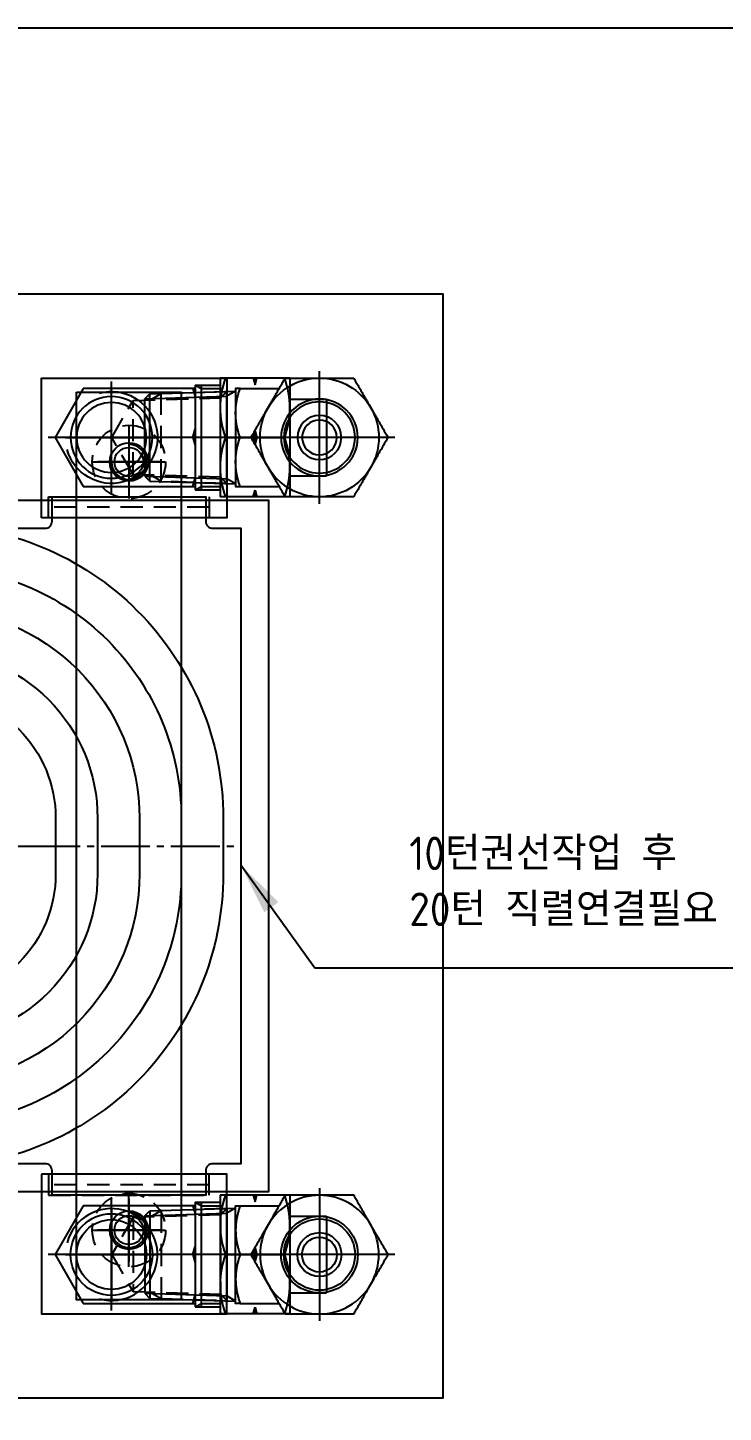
# Model space of a CAD drawing. Header units: millimetres. Extents: x 0 to 687, y 0 to 382.
# Drawn here: x 357 to 456.7, y 183.3 to 381.6 of the extents above; entities that cross this region are included whole.
import ezdxf

# ---------------------------------------------------------------- set-up
doc = ezdxf.new("R2010")
doc.units = ezdxf.units.MM
for name, pattern in [('CENTER', [50.8, 31.75, -6.35, 6.35, -6.35]), ('CENTER1', [10, 7, -1, 1, -1]), ('CENTER2', [28.575, 19.05, -3.175, 3.175, -3.175]), ('HIDDEN2', [4.7625, 3.175, -1.5875])]:
    doc.linetypes.add(name, pattern=pattern)
for name, color, linetype in [('______', 7, 'Continuous'), ('CENTER', 1, 'CENTER'), ('CL', 1, 'CENTER'), ('PV-529CA', 7, 'Continuous'), ('THIN', 3, 'Continuous'), ('가는실선', 6, 'Continuous'), ('외형선', 7, 'Continuous'), ('중심선', 3, 'CENTER2'), ('피치선', 1, 'Continuous')]:
    doc.layers.add(name, color=color, linetype=linetype)
doc.styles.get("Standard").update_dxf_attribs({"font": 'ISOCP.SHX', "bigfont": 'WHGTXT.SHX'})
doc.dimstyles.new('PS-3', dxfattribs={"dimscale": 3, "dimtxt": 3.2, "dimasz": 2.5, "dimexe": 2, "dimexo": 2.5, "dimgap": 2, "dimtad": 1, "dimtoh": 1, "dimrnd": 0.05, "dimzin": 12, "dimdsep": 46, "dimtxsty": 'Standard', "dimcen": 0, "dimclrt": 2, "dimazin": 3, "dimtfac": 1, "dimtofl": 0, "dimtmove": 0, "dimatfit": 3, "dimfxl": 0, "dimtolj": 1, "dimtzin": 0, "dimarcsym": 0})

# ---------------------------------------------------------------- blocks, each defined once
blk = doc.blocks.new('A$C3442462C')
at = {"color": 1}
blk.add_lwpolyline([(-1, 0), (-1, -20), (25.5, -20), (25.5, 0)], close=True, dxfattribs=at)
blk.add_circle((9, -11.5), 5.85)
blk.add_circle((9, -11.5), 5, dxfattribs=at)
at = {"layer": '______', "color": 2, "linetype": 'HIDDEN2'}
for p, q in [((0, 0), (0, -1.5)), ((23, -3), (23, 0)), ((0, -1.5), (0, -3)), ((23, -1.5), (0, -1.5)), ((0, -3), (23, -3)), ((16.1, -5.22), (16.1, -17.78)), ((12.09, -6.2), (12.09, -16.8))]:
    blk.add_line(p, q, dxfattribs=at)
for points in [[(24.62, -5.81), (12.09, -6.2), (9.03, -11.5), (12.09, -16.8), (24.62, -17.19)], [(25.5, -4.92), (16.1, -5.22), (14.53, -6.12)], [(25.5, -4.92), (24.62, -5.81), (24.62, -17.19), (25.5, -18.08)], [(14.53, -16.88), (16.1, -17.78), (25.5, -18.08)]]:
    blk.add_lwpolyline(points, dxfattribs=at)
at = {"layer": 'CENTER'}
for p, q in [((9, -4.92), (9, -18.08)), ((2.42, -11.5), (15.58, -11.5)), ((25.5, -11.5), (9.03, -11.5))]:
    blk.add_line(p, q, dxfattribs=at)
at = {"layer": 'THIN'}
blk.add_arc((9, -11.5), 6.58, 255, 165, dxfattribs=at)
blk = doc.blocks.new('A$C664A2258')
at = {"layer": 'PV-529CA'}
for p, q in [((15.56, 8.5), (15.56, 7.36)), ((25.56, 8.5), (25.56, 7.36)), ((12, 7.5), (15.56, 7.5)), ((15.56, 7.36), (15.56, 0)), ((25.56, 7.36), (25.56, 0)), ((25.56, 5.5), (30.77, 5.5)), ((30.77, 5.5), (30.77, -5.5)), ((15.56, 0), (15.56, -7.36)), ((25.56, 0), (25.56, -8.5)), ((25.56, -5.5), (30.77, -5.5)), ((12, -7.5), (15.56, -7.5)), ((15.56, -7.36), (15.56, -8.5))]:
    blk.add_line(p, q, dxfattribs=at)
at = {"layer": '가는실선'}
for p, q in [((12, 7.5), (12.87, 7)), ((12.87, 7), (15.56, 7)), ((12, -7.5), (12.87, -7)), ((12.87, -7), (15.56, -7))]:
    blk.add_line(p, q, dxfattribs=at)
at = {"layer": '외형선'}
for p, q in [((25.56, 8.5), (15.56, 8.5)), ((20.31, 8.5), (20.56, 7.55)), ((20.56, 7.55), (20.81, 8.5)), ((20.56, 7.55), (20.56, 8.5)), ((-4.04, 7), (-8.08, 0)), ((12, 7), (-4.04, 7)), ((11.66, 7), (12, 5.83)), ((12, 7.5), (12, -7.5)), ((12.87, -7.5), (12.87, 7.5)), ((11.66, 0), (12, 1.17)), ((20.31, 0), (20.56, 0.95)), ((20.56, 0.95), (20.81, 0)), ((20.56, 0.95), (20.56, -0.95)), ((-8.08, 0), (-4.04, -7)), ((11.66, 0), (-8.08, 0)), ((11.66, 0), (12, -1.17)), ((16.32, 0), (20.31, 0)), ((20.56, -0.95), (20.31, 0)), ((20.81, 0), (20.56, -0.95)), ((20.81, 0), (24.8, 0)), ((11.66, -7), (12, -5.83)), ((-4.04, -7), (12, -7)), ((20.31, -8.5), (20.56, -7.55)), ((20.56, -7.55), (20.81, -8.5)), ((20.56, -7.55), (20.56, -8.5)), ((25.56, -8.5), (15.56, -8.5))]:
    blk.add_line(p, q, dxfattribs=at)
for centre, start, end in [((27.83, 4.25), 159.7438, 200.2562), ((13.28, 4.25), 339.7438, 20.2562), ((27.83, -4.25), 159.7438, 200.2562), ((13.28, -4.25), 339.7438, 20.2562)]:
    blk.add_arc(centre, 12.28, start, end, dxfattribs=at)
at = {"layer": '중심선'}
for p, q in [((0, -8), (0, 8)), ((31.77, 0), (-9.08, 0))]:
    blk.add_line(p, q, dxfattribs=at)
blk = doc.blocks.new('A$C077B4541')
at = {"layer": 'PV-529CA', "extrusion": (0, 1, 0)}
for p, q in [((-7, 1.91), (-7, 7.51)), ((7, 1.91), (7, 7.51)), ((0, 1.91), (0, 3.47)), ((-3.5, 1.28), (-7, 1.28)), ((-6.27, -11.02), (-6.65, 1.28)), ((3.5, 1.28), (-3.5, 1.28)), ((7, 1.28), (3.5, 1.28)), ((6.27, -11.02), (6.65, 1.28)), ((-6.27, -11.02), (6.27, -11.02)), ((-5.54, -11.72), (-6.27, -11.02)), ((-5.54, -11.72), (5.54, -11.72)), ((5.54, -11.72), (6.27, -11.02))]:
    blk.add_line(p, q, dxfattribs=at)
at = {"layer": 'PV-529CA'}
for radius in [5.5, 5.1, 3.15, 2.5]:
    blk.add_circle((0, 13.28), radius, dxfattribs=at)
for start, end in [(120, 180), (60, 120), (0, 60), (180, 240), (300, 0), (240, 300)]:
    blk.add_arc((0, 13.28), 8.5, start, end, dxfattribs=at)
for points in [[(0, 23.1), (-2.28, 21.78), (-4.25, 20.64)], [(4.25, 20.64), (2.28, 21.78), (0, 23.1)], [(-4.25, 20.64), (-6.22, 19.5), (-8.5, 18.19)], [(8.5, 18.19), (6.22, 19.5), (4.25, 20.64)], [(-8.5, 18.19), (-8.5, 15.56), (-8.5, 13.28)], [(8.5, 13.28), (8.5, 15.56), (8.5, 18.19)], [(-8.5, 13.28), (-8.5, 11), (-8.5, 8.37)], [(8.5, 8.37), (8.5, 11), (8.5, 13.28)], [(-8.5, 8.37), (-6.22, 7.06), (-4.25, 5.92)], [(4.25, 5.92), (6.22, 7.06), (8.5, 8.37)], [(-4.25, 5.92), (-2.28, 4.78), (0, 3.47)], [(0, 3.47), (2.28, 4.78), (4.25, 5.92)], [(-7, 1.91), (-5.12, 1.28), (-3.5, 1.28)], [(-7, 1.28), (-7, 1.28), (-7, 1.91)], [(-3.5, 1.28), (-1.88, 1.28), (0, 1.91)], [(0, 1.91), (1.88, 1.28), (3.5, 1.28)], [(3.5, 1.28), (5.12, 1.28), (7, 1.91)], [(7, 1.91), (7, 1.28), (7, 1.28)]]:
    blk.add_rational_spline(points, [1, 1.0379548493, 1], degree=2, dxfattribs=at)
at = {"layer": '가는실선'}
for p, q in [((-6.65, 1.28), (-5.91, 0)), ((6.65, 1.28), (5.91, 0))]:
    blk.add_line(p, q, dxfattribs=at)
at = {"layer": '가는실선', "extrusion": (0, 1, 0)}
for p, q in [((-5.54, -11.72), (-5.91, 0)), ((5.54, -11.72), (5.91, 0))]:
    blk.add_line(p, q, dxfattribs=at)
at = {"layer": '외형선'}
blk.add_line((-6.61, 0), (6.61, 0), dxfattribs=at)
at = {"layer": '중심선'}
for p, q in [((0, 24.1), (0, -12.72)), ((-9.5, 13.28), (9.5, 13.28))]:
    blk.add_line(p, q, dxfattribs=at)
blk = doc.blocks.new('A$C50AD6EAA')
at = {"color": 30}
blk.add_lwpolyline([(0, 0), (390, 0), (390, 158), (0, 158), (0, 0)], dxfattribs=at)
at = {"color": 2, "linetype": 'HIDDEN2'}
for centre in [(345, 134), (345, 24)]:
    blk.add_circle(centre, 5.25, dxfattribs=at)
at = {"color": 30}
for centre in [(345, 134), (345, 24)]:
    blk.add_circle(centre, 2.75, dxfattribs=at)
at = {"layer": 'CENTER'}
for p, q in [((345, 139.25), (345, 128.75)), ((339.75, 134), (350.25, 134)), ((345, 18.75), (345, 29.25)), ((339.75, 24), (350.25, 24))]:
    blk.add_line(p, q, dxfattribs=at)
blk = doc.blocks.new('A$C73990F27')
at = {"color": 30}
blk.add_lwpolyline([(0, 65), (15, 65), (15, -65), (0, -65)], close=True, dxfattribs=at)
for centre in [(7.5, 55), (7.5, -55)]:
    blk.add_circle(centre, 2.07)
at = {"layer": 'CL'}
for p, q in [((7.5, 59.5), (7.5, 50.5)), ((12, 55), (3, 55)), ((7.5, -50.5), (7.5, -59.5)), ((12, -55), (3, -55))]:
    blk.add_line(p, q, dxfattribs=at)
at = {"layer": '피치선'}
for centre in [(7.5, 55), (7.5, -55)]:
    blk.add_arc(centre, 2.5, 180, 90, dxfattribs=at)

msp = doc.modelspace()

# ---------------------------------------------------------------- linework, layer by layer
at = {"color": 1, "linetype": 'CENTER1'}
for p, q in [((267.541, 264.423), (387.541, 264.423)), ((295.041, 264.423), (360.041, 264.423))]:
    msp.add_line(p, q, dxfattribs=at)
msp.add_lwpolyline([(0, 381.599), (686.575, 381.599), (686.575, 0), (0, 0)], close=True)
at = {"color": 3}
msp.add_lwpolyline([(278.041, 313.923), (391.541, 313.923), (391.541, 214.923), (278.041, 214.923), (268.041, 224.923), (268.041, 303.923)], close=True, dxfattribs=at)
for points in [[(312.041, 310.423), (343.041, 310.423, -0.4142136), (385.041, 268.423), (385.041, 260.423, -0.4142136), (343.041, 218.423), (312.041, 218.423, -0.4142136), (270.041, 260.423), (270.041, 268.423, -0.4142136)], [(312.041, 304.423), (343.041, 304.423, -0.4142136), (379.041, 268.423), (379.041, 260.423, -0.4142136), (343.041, 224.423), (312.041, 224.423, -0.4142136), (276.041, 260.423), (276.041, 268.423, -0.4142136)], [(312.041, 298.423), (343.041, 298.423, -0.4142136), (373.041, 268.423), (373.041, 260.423, -0.4142136), (343.041, 230.423), (312.041, 230.423, -0.4142136), (282.041, 260.423), (282.041, 268.423, -0.4142136)], [(312.041, 292.423), (343.041, 292.423, -0.4142136), (367.041, 268.423), (367.041, 260.423, -0.4142136), (343.041, 236.423), (312.041, 236.423, -0.4142136), (288.041, 260.423), (288.041, 268.423, -0.4142136)], [(312.041, 286.423), (343.041, 286.423, -0.4142136), (361.041, 268.423), (361.041, 260.423, -0.4142136), (343.041, 242.423), (312.041, 242.423, -0.4142136), (294.041, 260.423), (294.041, 268.423, -0.4142136)]]:
    msp.add_lwpolyline(points, format="xyb", close=True)
at = {"layer": '______', "color": 1}
msp.add_lwpolyline([(280.541, 309.923), (359.541, 309.923, 0.4142136), (360.541, 310.923), (360.541, 314.423), (382.541, 314.423), (382.541, 310.923, 0.4142136), (383.541, 309.923), (387.541, 309.923), (387.541, 218.923), (383.541, 218.923, 0.4142136), (382.541, 217.923), (382.541, 214.423), (360.541, 214.423), (360.541, 217.923, 0.4142136), (359.541, 218.923), (280.541, 218.923)], format="xyb", dxfattribs=at)

# ---------------------------------------------------------------- block references
for name, p in [('A$C50AD6EAA', (26.541, 185.423)), ('A$C664A2258', (369.041, 322.923)), ('A$C73990F27', (364.041, 264.423)), ('A$C3442462C', (360.041, 217.423)), ('A$C664A2258', (369.041, 205.923))]:
    msp.add_blockref(name, p)
at = {"xscale": -1}
for name, p, rotation in [('A$C3442462C', (360.041, 311.423), 180), ('A$C077B4541', (385.541, 322.923), 270)]:
    msp.add_blockref(name, p, dxfattribs=dict(at, rotation=rotation))
at = {"rotation": 270}
msp.add_blockref('A$C077B4541', (385.541, 205.923), dxfattribs=at)

# ---------------------------------------------------------------- texts
at = {"color": 2, "insert": (411.682, 252.971), "char_height": 4.8, "attachment_point": 7}
msp.add_mtext('10턴권선작업 후\\P20턴 직렬연결필요', dxfattribs=at)

# ---------------------------------------------------------------- leaders
at = {"annotation_type": 0, "has_hookline": 1, "hookline_direction": 0, "text_width": 51.222}
msp.add_leader([(387.541, 261.745), (398.182, 246.971), (405.682, 246.971)], dimstyle='PS-3', override={"dimgap": 2, "dimtad": 1}, dxfattribs=at)

doc.saveas('drawing.dxf')
